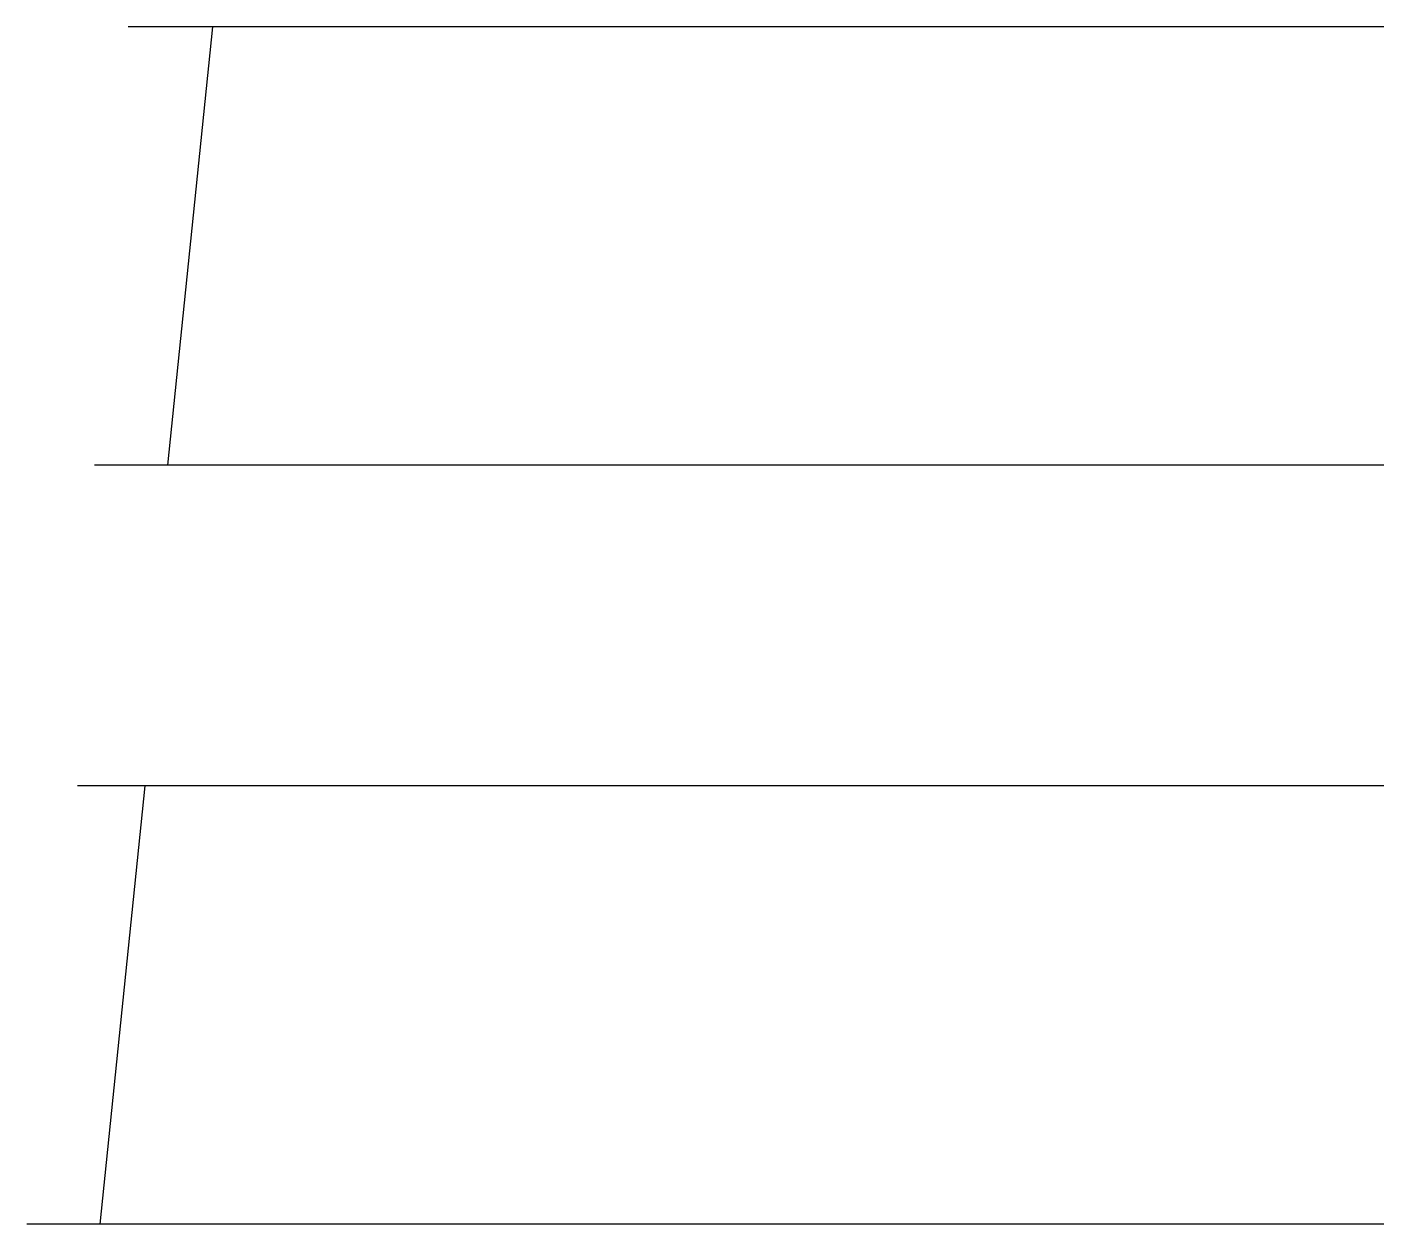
# Model space of a CAD drawing. Header units: inches. Extents: x 450 to 17534, y 459 to 10656.
# Drawn here: x 622 to 1594, y 1699 to 2562 of the extents above; entities that cross this region are included whole.
import ezdxf

# ---------------------------------------------------------------- set-up
doc = ezdxf.new("R2010")
doc.units = ezdxf.units.IN
doc.header["$LTSCALE"] = 15
doc.header["$MEASUREMENT"] = 0
doc.layers.add('DRAWING', color=7, linetype='Continuous')

msp = doc.modelspace()

# ---------------------------------------------------------------- linework, layer by layer
at = {"layer": 'DRAWING'}
for points in [[(2349.20741, 2561.63904), (695.00911, 2561.63904)], [(755.68932, 2561.63904), (723.18356, 2245.74965)], [(2349.20741, 2245.74965), (670.68306, 2245.74965)], [(2349.20741, 2014.90738), (658.51978, 2014.90738)], [(706.93042, 2014.90738), (674.42414, 1699.01799)], [(2349.20741, 1699.01799), (622.02993, 1699.01799)]]:
    msp.add_lwpolyline(points, dxfattribs=at)

doc.saveas('drawing.dxf')
